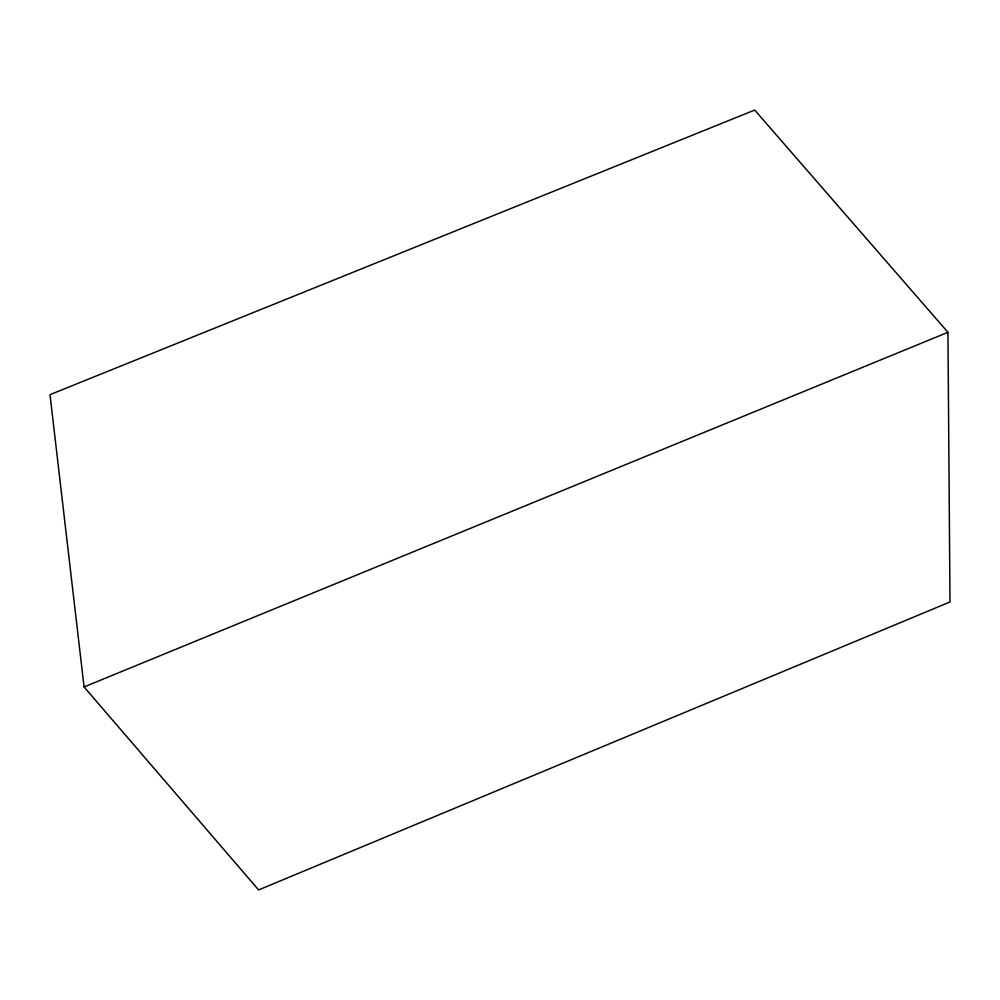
<?xml version="1.0" encoding="UTF-8"?>
<svg xmlns="http://www.w3.org/2000/svg" width="1000" height="1000" viewBox="0 0 1000 1000"><rect width="100%" height="100%" fill="white"/><g stroke="black" fill="none" stroke-linecap="round" stroke-linejoin="round"><path stroke-width="1.5" d="M84.075 686.95L947.938 332.312L754.688 110.062L50 394.663L84.075 686.95L258.612 889.938L950 601.962L947.938 332.312"/></g></svg>
